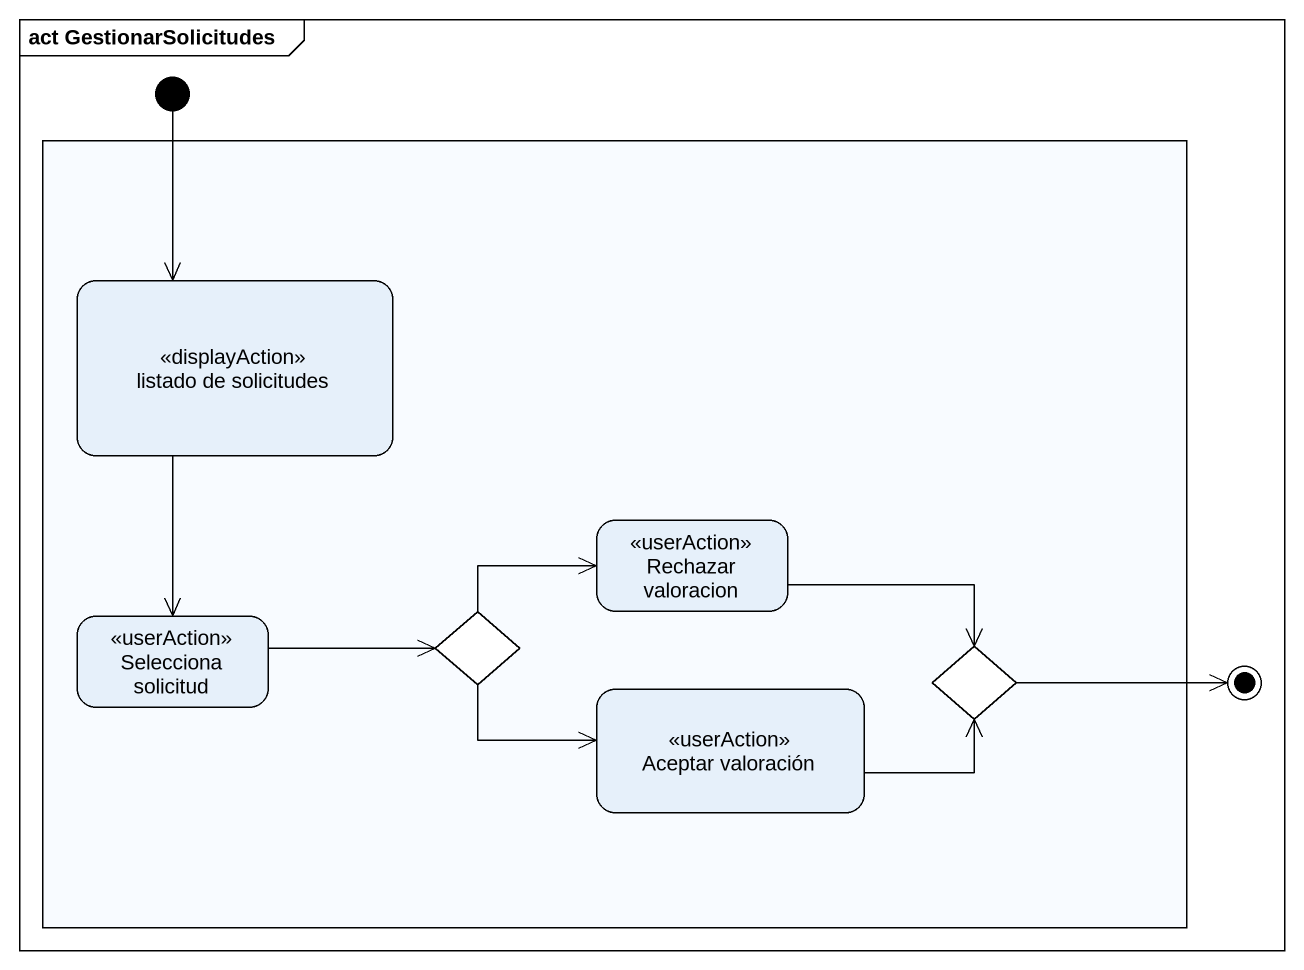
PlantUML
@startuml
mainframe act GestionarSolicitudes
hide empty description
state initial1 <<start>>
state " " as objnode1 <<object>> {
  state "listado de solicitudes" as listado_de_solicitudes <<displayAction>>
  state "Rechazar valoracion" as Rechazar_valoracion <<userAction>>
  state "Selecciona solicitud" as Selecciona_solicitud <<userAction>>
  state choice1 <<choice>>
  state "Aceptar valoración" as Aceptar_valoración <<userAction>>
  state choice2 <<choice>>
}
state final1 <<end>>
initial1 --> listado_de_solicitudes
listado_de_solicitudes --> Selecciona_solicitud
Rechazar_valoracion -right-> choice2
Selecciona_solicitud -right-> choice1
choice1 -right-> Rechazar_valoracion
choice1 -right-> Aceptar_valoración
Aceptar_valoración -right-> choice2
choice2 -right-> final1
@enduml
